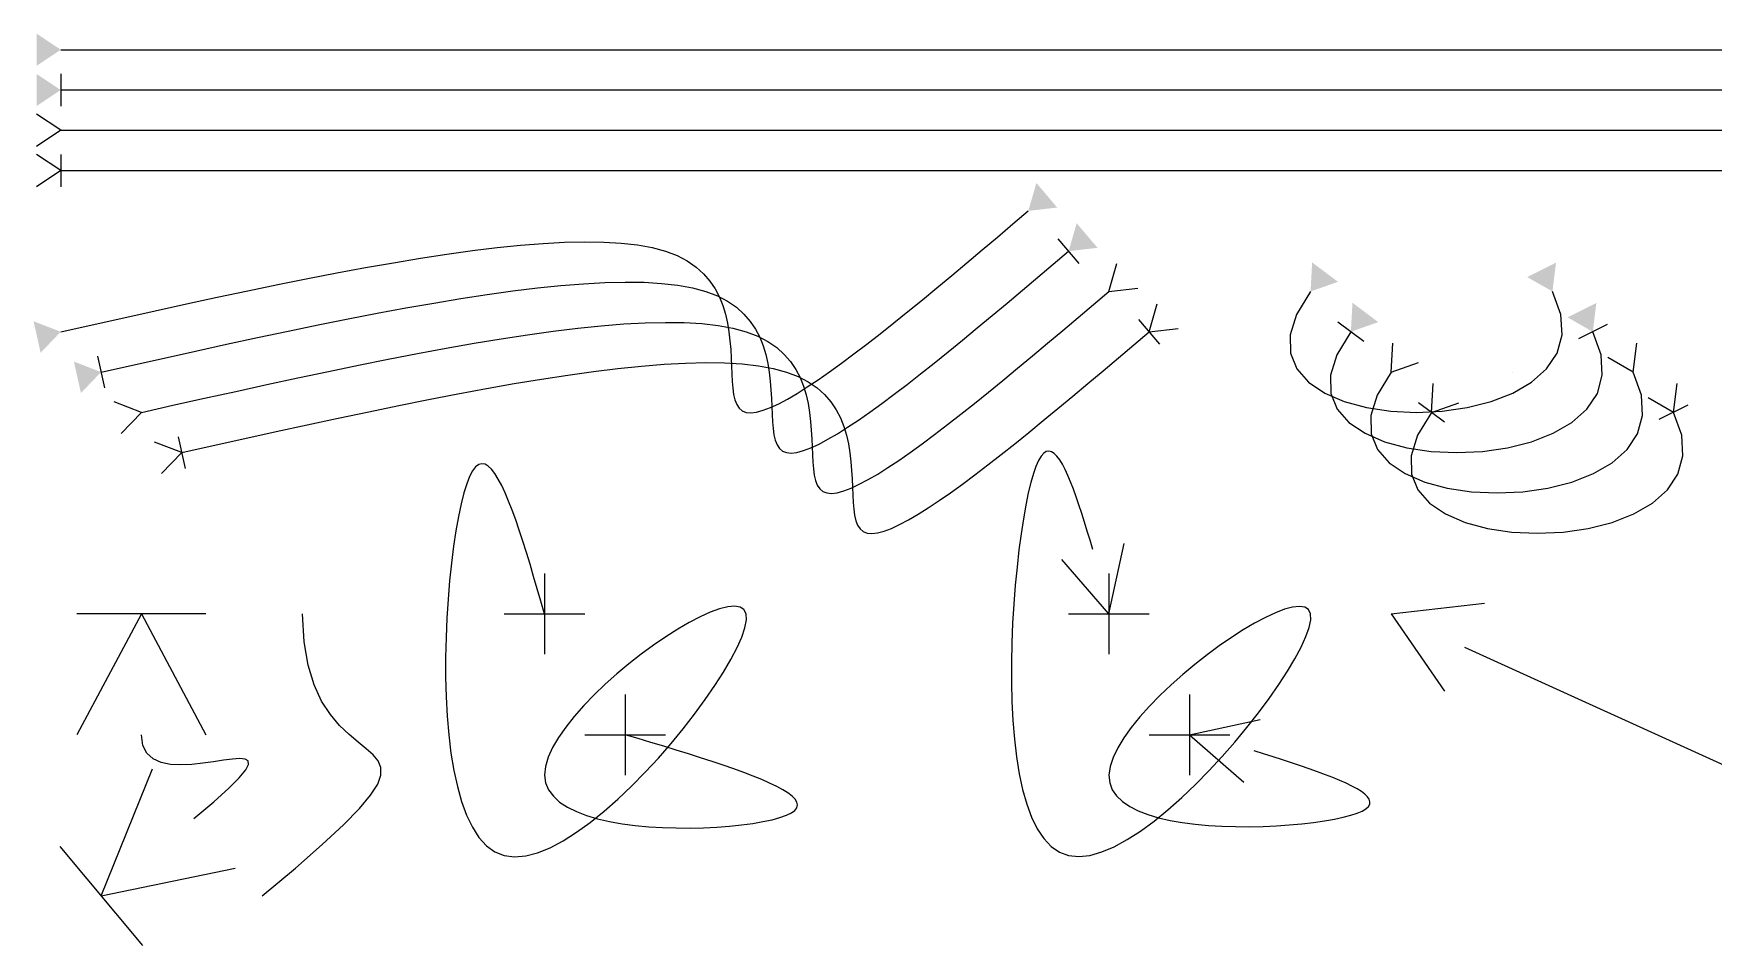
# Model space of a CAD drawing. Extents: x 0.8 to 85.3, y 0.7 to 76.2.
# Drawn here: x 3.7 to 56.6, y 0.7 to 29.5 of the extents above; entities that cross this region are included whole.
import ezdxf

# ---------------------------------------------------------------- set-up
doc = ezdxf.new("R2010")
doc.units = 0
for name, color, linetype in [('L00_', 7, 'CONTINUOUS'), ('L02_', 1, 'CONTINUOUS'), ('L06_', 4, 'CONTINUOUS')]:
    doc.layers.add(name, color=color, linetype=linetype)

msp = doc.modelspace()

# ---------------------------------------------------------------- linework, layer by layer
at = {"layer": 'L00_'}
for p, q in [((4.572, 28.956), (59.182, 28.956)), ((4.572, 27.686), (59.182, 27.686)), ((4.572, 26.416), (59.182, 26.416)), ((4.572, 25.146), (59.182, 25.146)), ((34.5654, 23.4635), (35.052, 23.876)), ((34.08, 23.0526), (34.5654, 23.4635)), ((18.3163, 22.7176), (19.0594, 22.7941)), ((19.0594, 22.7941), (19.769, 22.8513)), ((19.769, 22.8513), (20.443, 22.8878)), ((20.443, 22.8878), (21.0793, 22.9025)), ((21.0793, 22.9025), (21.6758, 22.8941)), ((21.6758, 22.8941), (22.2305, 22.8615)), ((22.2305, 22.8615), (22.7411, 22.8034)), ((22.7411, 22.8034), (23.2056, 22.7187)), ((33.597, 22.6447), (34.08, 23.0526)), ((14.1712, 22.0864), (15.0505, 22.2417)), ((15.0505, 22.2417), (15.9068, 22.3838)), ((15.9068, 22.3838), (16.7379, 22.5112)), ((16.7379, 22.5112), (17.5417, 22.6229)), ((17.5417, 22.6229), (18.3163, 22.7176)), ((23.2056, 22.7187), (23.622, 22.606)), ((23.622, 22.606), (23.989, 22.4649)), ((23.989, 22.4649), (24.309, 22.2975)), ((24.309, 22.2975), (24.5854, 22.1064)), ((32.6431, 21.8444), (33.1176, 22.2415)), ((33.1176, 22.2415), (33.597, 22.6447)), ((35.8354, 22.1935), (36.322, 22.606)), ((11.4161, 21.5524), (12.3519, 21.7405)), ((12.3519, 21.7405), (13.271, 21.9189)), ((13.271, 21.9189), (14.1712, 22.0864)), ((24.5854, 22.1064), (24.8214, 21.8946)), ((24.8214, 21.8946), (25.0204, 21.6646)), ((32.1747, 21.4551), (32.6431, 21.8444)), ((34.867, 21.3747), (35.35, 21.7826)), ((35.35, 21.7826), (35.8354, 22.1935)), ((9.5025, 21.152), (10.4656, 21.3558)), ((10.4656, 21.3558), (11.4161, 21.5524)), ((17.1768, 21.1138), (18.0079, 21.2412)), ((18.0079, 21.2412), (18.8117, 21.3529)), ((18.8117, 21.3529), (19.5863, 21.4476)), ((19.5863, 21.4476), (20.3294, 21.5241)), ((20.3294, 21.5241), (21.039, 21.5813)), ((21.039, 21.5813), (21.713, 21.6178)), ((21.713, 21.6178), (22.3493, 21.6325)), ((22.3493, 21.6325), (22.9458, 21.6241)), ((22.9458, 21.6241), (23.5005, 21.5915)), ((23.5005, 21.5915), (24.0111, 21.5334)), ((24.0111, 21.5334), (24.4756, 21.4487)), ((24.4756, 21.4487), (24.892, 21.336)), ((24.892, 21.336), (25.259, 21.1949)), ((25.0204, 21.6646), (25.1857, 21.4193)), ((25.1857, 21.4193), (25.3205, 21.1615)), ((25.259, 21.1949), (25.579, 21.0275)), ((31.7135, 21.075), (32.1747, 21.4551)), ((34.3876, 20.9715), (34.867, 21.3747)), ((37.1054, 20.9235), (37.592, 21.336)), ((6.5589, 20.5089), (7.5471, 20.7273)), ((7.5471, 20.7273), (8.529, 20.9421)), ((8.529, 20.9421), (9.5025, 21.152)), ((13.6219, 20.4705), (14.541, 20.6489)), ((14.541, 20.6489), (15.4412, 20.8164)), ((15.4412, 20.8164), (16.3205, 20.9717)), ((16.3205, 20.9717), (17.1768, 21.1138)), ((25.3205, 21.1615), (25.4282, 20.8939)), ((25.4282, 20.8939), (25.5121, 20.6191)), ((25.579, 21.0275), (25.8554, 20.8364)), ((25.8554, 20.8364), (26.0914, 20.6246)), ((30.8178, 20.3488), (31.2608, 20.7057)), ((31.2608, 20.7057), (31.7135, 21.075)), ((33.9131, 20.5744), (34.3876, 20.9715)), ((36.62, 20.5126), (37.1054, 20.9235)), ((4.572, 20.066), (5.5665, 20.288)), ((5.5665, 20.288), (6.5589, 20.5089)), ((11.7356, 20.0858), (12.6861, 20.2824)), ((12.6861, 20.2824), (13.6219, 20.4705)), ((20.0817, 20.0829), (20.8563, 20.1776)), ((20.8563, 20.1776), (21.5994, 20.2541)), ((21.5994, 20.2541), (22.309, 20.3113)), ((22.309, 20.3113), (22.983, 20.3478)), ((22.983, 20.3478), (23.6193, 20.3625)), ((23.6193, 20.3625), (24.2158, 20.3541)), ((24.2158, 20.3541), (24.7705, 20.3215)), ((24.7705, 20.3215), (25.2811, 20.2634)), ((25.2811, 20.2634), (25.7456, 20.1787)), ((25.5121, 20.6191), (25.5755, 20.3401)), ((25.5755, 20.3401), (25.6217, 20.0596)), ((25.7456, 20.1787), (26.162, 20.066)), ((26.0914, 20.6246), (26.2904, 20.3946)), ((26.2904, 20.3946), (26.4557, 20.1493)), ((26.4557, 20.1493), (26.5905, 19.8915)), ((30.3858, 20.0057), (30.8178, 20.3488)), ((32.9835, 19.805), (33.4447, 20.1851)), ((33.4447, 20.1851), (33.9131, 20.5744)), ((36.137, 20.1047), (36.62, 20.5126)), ((8.8171, 19.4573), (9.799, 19.6721)), ((9.799, 19.6721), (10.7725, 19.882)), ((10.7725, 19.882), (11.7356, 20.0858)), ((16.7112, 19.5464), (17.5905, 19.7017)), ((17.5905, 19.7017), (18.4468, 19.8438)), ((18.4468, 19.8438), (19.2779, 19.9712)), ((19.2779, 19.9712), (20.0817, 20.0829)), ((25.6217, 20.0596), (25.654, 19.7803)), ((25.654, 19.7803), (25.6757, 19.5049)), ((26.162, 20.066), (26.529, 19.9249)), ((26.529, 19.9249), (26.849, 19.7575)), ((26.5905, 19.8915), (26.6982, 19.6239)), ((26.6982, 19.6239), (26.7821, 19.3491)), ((26.849, 19.7575), (27.1254, 19.5664)), ((29.5593, 19.3675), (29.9658, 19.6781)), ((29.9658, 19.6781), (30.3858, 20.0057)), ((32.5308, 19.4357), (32.9835, 19.805)), ((35.1831, 19.3044), (35.6576, 19.7015)), ((35.6576, 19.7015), (36.137, 20.1047)), ((37.89, 19.2426), (38.3754, 19.6535)), ((38.3754, 19.6535), (38.862, 20.066)), ((6.8365, 19.018), (7.8289, 19.2389)), ((7.8289, 19.2389), (8.8171, 19.4573)), ((13.9561, 19.0124), (14.8919, 19.2005)), ((14.8919, 19.2005), (15.811, 19.3789)), ((15.811, 19.3789), (16.7112, 19.5464)), ((23.579, 19.0413), (24.253, 19.0778)), ((24.253, 19.0778), (24.8893, 19.0925)), ((24.8893, 19.0925), (25.4858, 19.0841)), ((25.4858, 19.0841), (26.0405, 19.0515)), ((25.6757, 19.5049), (25.6902, 19.2362)), ((25.6902, 19.2362), (25.7006, 18.9771)), ((26.0405, 19.0515), (26.5511, 18.9934)), ((26.7821, 19.3491), (26.8455, 19.0701)), ((26.8455, 19.0701), (26.8917, 18.7896)), ((27.1254, 19.5664), (27.3614, 19.3546)), ((27.3614, 19.3546), (27.5604, 19.1246)), ((27.5604, 19.1246), (27.7257, 18.8793)), ((28.7909, 18.8033), (29.1672, 19.0754)), ((29.1672, 19.0754), (29.5593, 19.3675)), ((31.6558, 18.7357), (32.0878, 19.0788)), ((32.0878, 19.0788), (32.5308, 19.4357)), ((34.7147, 18.9151), (35.1831, 19.3044)), ((37.407, 18.8347), (37.89, 19.2426)), ((5.842, 18.796), (6.8365, 19.018)), ((11.069, 18.4021), (12.0425, 18.612)), ((12.0425, 18.612), (13.0056, 18.8158)), ((13.0056, 18.8158), (13.9561, 19.0124)), ((18.8605, 18.4317), (19.7168, 18.5738)), ((19.7168, 18.5738), (20.5479, 18.7012)), ((20.5479, 18.7012), (21.3517, 18.8129)), ((21.3517, 18.8129), (22.1263, 18.9076)), ((22.1263, 18.9076), (22.8694, 18.9841)), ((22.8694, 18.9841), (23.579, 19.0413)), ((25.7006, 18.9771), (25.7104, 18.7301)), ((25.7104, 18.7301), (25.7229, 18.4982)), ((26.5511, 18.9934), (27.0156, 18.9087)), ((26.8917, 18.7896), (26.924, 18.5103)), ((27.0156, 18.9087), (27.432, 18.796)), ((27.432, 18.796), (27.799, 18.6549)), ((27.7257, 18.8793), (27.8605, 18.6215)), ((27.799, 18.6549), (28.119, 18.4875)), ((27.8605, 18.6215), (27.9682, 18.3539)), ((28.0905, 18.3256), (28.4316, 18.5529)), ((28.4316, 18.5529), (28.7909, 18.8033)), ((31.2358, 18.4081), (31.6558, 18.7357)), ((33.8008, 18.1657), (34.2535, 18.535)), ((34.2535, 18.535), (34.7147, 18.9151)), ((36.9276, 18.4315), (37.407, 18.8347)), ((9.0989, 17.9689), (10.0871, 18.1873)), ((10.0871, 18.1873), (11.069, 18.4021)), ((16.1619, 17.9305), (17.081, 18.1089)), ((17.081, 18.1089), (17.9812, 18.2764)), ((17.9812, 18.2764), (18.8605, 18.4317)), ((25.7229, 18.4982), (25.7413, 18.284)), ((25.7413, 18.284), (25.769, 18.0904)), ((25.769, 18.0904), (25.8092, 17.9199)), ((26.924, 18.5103), (26.9457, 18.2349)), ((26.9457, 18.2349), (26.9602, 17.9662)), ((27.4677, 17.9467), (27.7688, 18.123)), ((27.7688, 18.123), (28.0905, 18.3256)), ((27.9682, 18.3539), (28.0521, 18.0791)), ((28.0521, 18.0791), (28.1155, 17.8001)), ((28.119, 18.4875), (28.3954, 18.2964)), ((28.3954, 18.2964), (28.6314, 18.0846)), ((28.6314, 18.0846), (28.8304, 17.8546)), ((30.4372, 17.8054), (30.8293, 18.0975)), ((30.8293, 18.0975), (31.2358, 18.4081)), ((33.3578, 17.8088), (33.8008, 18.1657)), ((35.9847, 17.6451), (36.4531, 18.0344)), ((36.4531, 18.0344), (36.9276, 18.4315)), ((7.112, 17.526), (8.1065, 17.748)), ((8.1065, 17.748), (9.0989, 17.9689)), ((13.3125, 17.342), (14.2756, 17.5458)), ((14.2756, 17.5458), (15.2261, 17.7424)), ((15.2261, 17.7424), (16.1619, 17.9305)), ((25.8092, 17.9199), (25.8653, 17.7755)), ((25.8653, 17.7755), (25.9406, 17.6599)), ((25.9406, 17.6599), (26.0384, 17.5758)), ((26.0384, 17.5758), (26.162, 17.526)), ((26.162, 17.526), (26.3139, 17.5125)), ((26.3139, 17.5125), (26.4938, 17.5345)), ((26.4938, 17.5345), (26.7003, 17.5905)), ((26.7003, 17.5905), (26.9322, 17.6789)), ((26.9322, 17.6789), (27.1885, 17.7981)), ((26.9602, 17.9662), (26.9706, 17.7071)), ((26.9706, 17.7071), (26.9804, 17.4601)), ((27.1885, 17.7981), (27.4677, 17.9467)), ((28.1155, 17.8001), (28.1617, 17.5196)), ((28.1617, 17.5196), (28.194, 17.2403)), ((28.8304, 17.8546), (28.9957, 17.6093)), ((28.9957, 17.6093), (29.1305, 17.3515)), ((29.7016, 17.2829), (30.0609, 17.5333)), ((30.0609, 17.5333), (30.4372, 17.8054)), ((32.5058, 17.1381), (32.9258, 17.4657)), ((32.9258, 17.4657), (33.3578, 17.8088)), ((35.5235, 17.265), (35.9847, 17.6451)), ((11.3571, 16.9173), (12.339, 17.1321)), ((12.339, 17.1321), (13.3125, 17.342)), ((26.9804, 17.4601), (26.9929, 17.2282)), ((26.9929, 17.2282), (27.0113, 17.014)), ((27.0113, 17.014), (27.039, 16.8204)), ((28.194, 17.2403), (28.2157, 16.9649)), ((28.2157, 16.9649), (28.2302, 16.6962)), ((29.0388, 16.853), (29.3605, 17.0556)), ((29.1305, 17.3515), (29.2382, 17.0839)), ((29.2382, 17.0839), (29.3221, 16.8091)), ((29.3605, 17.0556), (29.7016, 17.2829)), ((32.0993, 16.8275), (32.5058, 17.1381)), ((35.0708, 16.8957), (35.5235, 17.265)), ((8.382, 16.256), (9.3765, 16.478)), ((9.3765, 16.478), (10.3689, 16.6989)), ((10.3689, 16.6989), (11.3571, 16.9173)), ((27.039, 16.8204), (27.0792, 16.6499)), ((27.0792, 16.6499), (27.1353, 16.5055)), ((27.1353, 16.5055), (27.2106, 16.3899)), ((27.9703, 16.3205), (28.2022, 16.4089)), ((28.2022, 16.4089), (28.4585, 16.5281)), ((28.2302, 16.6962), (28.2406, 16.4371)), ((28.2406, 16.4371), (28.2504, 16.1901)), ((28.4585, 16.5281), (28.7377, 16.6767)), ((28.7377, 16.6767), (29.0388, 16.853)), ((29.3221, 16.8091), (29.3855, 16.5301)), ((29.3855, 16.5301), (29.4317, 16.2496)), ((31.3309, 16.2633), (31.7072, 16.5354)), ((31.7072, 16.5354), (32.0993, 16.8275)), ((34.1958, 16.1957), (34.6278, 16.5388)), ((34.6278, 16.5388), (35.0708, 16.8957)), ((27.2106, 16.3899), (27.3084, 16.3058)), ((27.3084, 16.3058), (27.432, 16.256)), ((27.432, 16.256), (27.5839, 16.2425)), ((27.5839, 16.2425), (27.7638, 16.2645)), ((27.7638, 16.2645), (27.9703, 16.3205)), ((28.2504, 16.1901), (28.2629, 15.9582)), ((28.2629, 15.9582), (28.2813, 15.744)), ((29.4317, 16.2496), (29.464, 15.9703)), ((29.464, 15.9703), (29.4857, 15.6949)), ((30.6305, 15.7856), (30.9716, 16.0129)), ((30.9716, 16.0129), (31.3309, 16.2633)), ((33.7758, 15.8681), (34.1958, 16.1957)), ((35.3716, 16.0052), (35.2906, 15.8232)), ((35.4532, 16.1422), (35.3716, 16.0052)), ((35.5354, 16.2367), (35.4532, 16.1422)), ((35.6182, 16.2908), (35.5354, 16.2367)), ((35.7016, 16.3068), (35.6182, 16.2908)), ((35.7855, 16.2869), (35.7016, 16.3068)), ((35.8698, 16.2334), (35.7855, 16.2869)), ((35.9547, 16.1484), (35.8698, 16.2334)), ((36.0399, 16.0344), (35.9547, 16.1484)), ((36.1255, 15.8934), (36.0399, 16.0344)), ((36.2115, 15.7277), (36.1255, 15.8934)), ((28.2813, 15.744), (28.309, 15.5504)), ((28.309, 15.5504), (28.3492, 15.3799)), ((28.3492, 15.3799), (28.4053, 15.2355)), ((29.4857, 15.6949), (29.5002, 15.4262)), ((29.5002, 15.4262), (29.5106, 15.1671)), ((29.7285, 15.2581), (30.0077, 15.4067)), ((30.0077, 15.4067), (30.3088, 15.583)), ((30.3088, 15.583), (30.6305, 15.7856)), ((32.9772, 15.2654), (33.3693, 15.5575)), ((33.3693, 15.5575), (33.7758, 15.8681)), ((35.2104, 15.5942), (35.1308, 15.3159)), ((35.2906, 15.8232), (35.2104, 15.5942)), ((36.2979, 15.5397), (36.2115, 15.7277)), ((36.3845, 15.3314), (36.2979, 15.5397)), ((28.4053, 15.2355), (28.4806, 15.1199)), ((28.4806, 15.1199), (28.5784, 15.0358)), ((28.5784, 15.0358), (28.702, 14.986)), ((28.702, 14.986), (28.8539, 14.9725)), ((28.8539, 14.9725), (29.0338, 14.9945)), ((29.0338, 14.9945), (29.2403, 15.0505)), ((29.2403, 15.0505), (29.4722, 15.1389)), ((29.4722, 15.1389), (29.7285, 15.2581)), ((29.5106, 15.1671), (29.5204, 14.9201)), ((29.5204, 14.9201), (29.5329, 14.6882)), ((32.2416, 14.7429), (32.6009, 14.9933)), ((32.6009, 14.9933), (32.9772, 15.2654)), ((35.052, 14.986), (34.9742, 14.6036)), ((35.1308, 15.3159), (35.052, 14.986)), ((36.4713, 15.1052), (36.3845, 15.3314)), ((36.5584, 14.8634), (36.4713, 15.1052)), ((36.6457, 14.608), (36.5584, 14.8634)), ((29.5329, 14.6882), (29.5513, 14.474)), ((29.5513, 14.474), (29.579, 14.2804)), ((31.2777, 14.1367), (31.5788, 14.313)), ((31.5788, 14.313), (31.9005, 14.5156)), ((31.9005, 14.5156), (32.2416, 14.7429)), ((34.9742, 14.6036), (34.8984, 14.1728)), ((36.7332, 14.3415), (36.6457, 14.608)), ((36.8208, 14.0659), (36.7332, 14.3415)), ((29.579, 14.2804), (29.6192, 14.1099)), ((29.6192, 14.1099), (29.6753, 13.9655)), ((29.6753, 13.9655), (29.7506, 13.8499)), ((29.7506, 13.8499), (29.8484, 13.7658)), ((29.8484, 13.7658), (29.972, 13.716)), ((30.3038, 13.7245), (30.5103, 13.7805)), ((30.5103, 13.7805), (30.7422, 13.8689)), ((30.7422, 13.8689), (30.9985, 13.9881)), ((30.9985, 13.9881), (31.2777, 14.1367)), ((34.8984, 14.1728), (34.826, 13.6992)), ((36.9085, 13.7837), (36.8208, 14.0659)), ((36.9962, 13.497), (36.9085, 13.7837)), ((29.972, 13.716), (30.1239, 13.7025)), ((30.1239, 13.7025), (30.3038, 13.7245)), ((34.826, 13.6992), (34.7581, 13.1882)), ((37.084, 13.208), (36.9962, 13.497)), ((34.7581, 13.1882), (34.6961, 12.6452)), ((34.6961, 12.6452), (34.6412, 12.0759)), ((34.6412, 12.0759), (34.5948, 11.4856)), ((34.5948, 11.4856), (34.558, 10.8799)), ((42.8379, 11.2103), (42.5219, 11.0634)), ((43.1247, 11.3193), (42.8379, 11.2103)), ((43.3772, 11.387), (43.1247, 11.3193)), ((43.5902, 11.4099), (43.3772, 11.387)), ((43.7587, 11.3847), (43.5902, 11.4099)), ((43.8777, 11.3079), (43.7587, 11.3847)), ((43.942, 11.176), (43.8777, 11.3079)), ((43.948, 10.9872), (43.942, 11.176)), ((34.558, 10.8799), (34.5322, 10.2642)), ((41.8222, 10.6697), (41.4489, 10.4298)), ((42.1816, 10.8821), (41.8222, 10.6697)), ((42.5219, 11.0634), (42.1816, 10.8821)), ((43.7961, 10.4569), (43.8981, 10.7456)), ((43.8981, 10.7456), (43.948, 10.9872)), ((34.5322, 10.2642), (34.5185, 9.644)), ((41.0665, 10.1658), (40.6803, 9.881)), ((41.4489, 10.4298), (41.0665, 10.1658)), ((43.4507, 9.7608), (43.6457, 10.1267)), ((43.6457, 10.1267), (43.7961, 10.4569)), ((34.5185, 9.644), (34.5184, 9.0247)), ((40.2953, 9.5789), (39.9166, 9.2629)), ((40.6803, 9.881), (40.2953, 9.5789)), ((43.215, 9.3648), (43.4507, 9.7608)), ((34.5184, 9.0247), (34.533, 8.4119)), ((39.9166, 9.2629), (39.5492, 8.9366)), ((42.9422, 8.9443), (43.215, 9.3648)), ((39.1983, 8.6032), (38.8688, 8.2663)), ((39.5492, 8.9366), (39.1983, 8.6032)), ((42.301, 8.0529), (42.6363, 8.5051)), ((42.6363, 8.5051), (42.9422, 8.9443)), ((34.533, 8.4119), (34.5637, 7.8111)), ((38.8688, 8.2663), (38.566, 7.9292)), ((41.9401, 7.5932), (42.301, 8.0529)), ((34.5637, 7.8111), (34.6116, 7.2276)), ((38.2949, 7.5954), (38.0605, 7.2683)), ((38.566, 7.9292), (38.2949, 7.5954)), ((41.5573, 7.1317), (41.9401, 7.5932)), ((34.6116, 7.2276), (34.6781, 6.667)), ((37.8679, 6.9514), (37.7223, 6.6481)), ((38.0605, 7.2683), (37.8679, 6.9514)), ((41.1565, 6.6742), (41.5573, 7.1317)), ((34.6781, 6.667), (34.7645, 6.1348)), ((37.6286, 6.3618), (37.592, 6.096)), ((37.7223, 6.6481), (37.6286, 6.3618)), ((40.7416, 6.2263), (41.1565, 6.6742)), ((42.464, 6.7628), (42.164, 6.858)), ((42.7621, 6.6678), (42.464, 6.7628)), ((43.0567, 6.5729), (42.7621, 6.6678)), ((43.3458, 6.4784), (43.0567, 6.5729)), ((43.6277, 6.3844), (43.3458, 6.4784)), ((43.9006, 6.2909), (43.6277, 6.3844)), ((34.7645, 6.1348), (34.8719, 5.6365)), ((37.592, 6.096), (37.616, 5.8533)), ((37.616, 5.8533), (37.6977, 5.6336)), ((40.3161, 5.7937), (40.7416, 6.2263)), ((44.1627, 6.198), (43.9006, 6.2909)), ((44.4121, 6.1059), (44.1627, 6.198)), ((44.6471, 6.0147), (44.4121, 6.1059)), ((44.8659, 5.9244), (44.6471, 6.0147)), ((45.0666, 5.8353), (44.8659, 5.9244)), ((45.2474, 5.7474), (45.0666, 5.8353)), ((34.8719, 5.6365), (35.0018, 5.1775)), ((37.6977, 5.6336), (37.8327, 5.4361)), ((37.8327, 5.4361), (38.0168, 5.2597)), ((39.4491, 4.997), (39.884, 5.3821)), ((39.884, 5.3821), (40.3161, 5.7937)), ((45.4066, 5.6607), (45.2474, 5.7474)), ((45.5423, 5.5755), (45.4066, 5.6607)), ((45.6528, 5.4919), (45.5423, 5.5755)), ((45.7362, 5.4099), (45.6528, 5.4919)), ((45.7907, 5.3296), (45.7362, 5.4099)), ((45.8145, 5.2512), (45.7907, 5.3296)), ((35.0018, 5.1775), (35.1553, 4.7632)), ((35.1553, 4.7632), (35.3337, 4.3993)), ((38.0168, 5.2597), (38.2454, 5.1037)), ((38.2454, 5.1037), (38.5141, 4.9671)), ((38.5141, 4.9671), (38.8187, 4.8491)), ((38.8187, 4.8491), (39.1546, 4.7488)), ((39.0151, 4.6443), (39.4491, 4.997)), ((44.6922, 4.7052), (44.9715, 4.7638)), ((44.9715, 4.7638), (45.212, 4.826)), ((45.212, 4.826), (45.4102, 4.8909)), ((45.4102, 4.8909), (45.5668, 4.9584)), ((45.5668, 4.9584), (45.6838, 5.0282)), ((45.6838, 5.0282), (45.7629, 5.1004)), ((45.7629, 5.1004), (45.8058, 5.1748)), ((45.8058, 5.1748), (45.8145, 5.2512)), ((35.3337, 4.3993), (35.5383, 4.0911)), ((38.1651, 4.0584), (38.5859, 4.3295)), ((38.5859, 4.3295), (39.0151, 4.6443)), ((39.1546, 4.7488), (39.5175, 4.6653)), ((39.5175, 4.6653), (39.903, 4.5977)), ((39.903, 4.5977), (40.3067, 4.5451)), ((40.3067, 4.5451), (40.7243, 4.5067)), ((40.7243, 4.5067), (41.1512, 4.4815)), ((41.1512, 4.4815), (41.5831, 4.4687)), ((41.5831, 4.4687), (42.0157, 4.4673)), ((42.0157, 4.4673), (42.4445, 4.4766)), ((42.4445, 4.4766), (42.8652, 4.4956)), ((42.8652, 4.4956), (43.2733, 4.5234)), ((43.2733, 4.5234), (43.6644, 4.5591)), ((43.6644, 4.5591), (44.0342, 4.6019)), ((44.0342, 4.6019), (44.3782, 4.6509)), ((44.3782, 4.6509), (44.6922, 4.7052)), ((35.5383, 4.0911), (35.7704, 3.8442)), ((35.7704, 3.8442), (36.0312, 3.664)), ((37.3644, 3.6698), (37.7567, 3.8366)), ((37.7567, 3.8366), (38.1651, 4.0584)), ((36.0312, 3.664), (36.322, 3.556)), ((36.322, 3.556), (36.6432, 3.5238)), ((36.6432, 3.5238), (36.992, 3.5636)), ((36.992, 3.5636), (37.3644, 3.6698))]:
    msp.add_line(p, q, dxfattribs=at)
for points in [[(4.572, 28.194), (4.572, 27.178)], [(4.572, 26.416), (3.81, 26.924)], [(4.572, 26.416), (3.81, 25.908)], [(4.572, 25.146), (3.81, 25.654)], [(4.572, 25.654), (4.572, 24.638)], [(4.572, 25.146), (3.81, 24.638)], [(36.6505, 22.2185), (35.9935, 22.9935)], [(37.592, 21.336), (37.8448, 22.2162)], [(37.592, 21.336), (38.5017, 21.4412)], [(43.942, 21.336), (43.4996, 20.6121), (43.2981, 19.9644), (43.3119, 19.3929), (43.5153, 18.8976), (43.8825, 18.4785), (44.3878, 18.1356), (45.0055, 17.8689), (45.7098, 17.6784), (46.4752, 17.5641), (47.2758, 17.526), (48.0859, 17.5641), (48.8798, 17.6784), (49.6318, 17.8689), (50.3161, 18.1356), (50.9072, 18.4785), (51.3791, 18.8976), (51.7063, 19.3929), (51.863, 19.9644), (51.8235, 20.6121), (51.562, 21.336)], [(51.562, 21.336), (51.562, 21.336), (51.562, 21.336), (51.562, 21.336), (51.562, 21.336), (51.562, 21.336), (51.562, 21.336), (51.562, 21.336), (51.562, 21.336), (51.562, 21.336), (51.562, 21.336), (51.562, 21.336), (51.562, 21.336), (51.562, 21.336), (51.562, 21.336), (51.562, 21.336), (51.562, 21.336), (51.562, 21.336), (51.562, 21.336), (51.562, 21.336), (51.562, 21.336)], [(38.862, 20.066), (39.1148, 20.9462)], [(39.1905, 19.6785), (38.5335, 20.4535)], [(38.862, 20.066), (39.7717, 20.1712)], [(45.6184, 19.7612), (44.8056, 20.3708)], [(53.2864, 20.2932), (52.3776, 19.8388)], [(45.212, 20.066), (44.7696, 19.3421), (44.5681, 18.6944), (44.5819, 18.1229), (44.7853, 17.6276), (45.1525, 17.2085), (45.6578, 16.8656), (46.2755, 16.5989), (46.9798, 16.4084), (47.7452, 16.2941), (48.5458, 16.256), (49.3559, 16.2941), (50.1498, 16.4084), (50.9018, 16.5989), (51.5861, 16.8656), (52.1772, 17.2085), (52.6491, 17.6276), (52.9763, 18.1229), (53.133, 18.6944), (53.0935, 19.3421), (52.832, 20.066)], [(46.482, 18.796), (46.5328, 19.7104)], [(54.102, 18.796), (54.2156, 19.7047)], [(5.7313, 19.2918), (5.9527, 18.3002)], [(46.482, 18.796), (47.3456, 19.1008)], [(54.102, 18.796), (53.3069, 19.2504)], [(46.482, 18.796), (46.0396, 18.0721), (45.8381, 17.4244), (45.8519, 16.8529), (46.0553, 16.3576), (46.4225, 15.9385), (46.9278, 15.5956), (47.5455, 15.3289), (48.2498, 15.1384), (49.0152, 15.0241), (49.8158, 14.986), (50.6259, 15.0241), (51.4198, 15.1384), (52.1718, 15.3289), (52.8561, 15.5956), (53.4472, 15.9385), (53.9191, 16.3576), (54.2463, 16.8529), (54.403, 17.4244), (54.3635, 18.0721), (54.102, 18.796)], [(50.292, 18.796), (50.292, 18.796), (50.292, 18.796), (50.292, 18.796), (50.292, 18.796), (50.292, 18.796), (50.292, 18.796), (50.292, 18.796), (50.292, 18.796), (50.292, 18.796), (50.292, 18.796), (50.292, 18.796), (50.292, 18.796), (50.292, 18.796), (50.292, 18.796), (50.292, 18.796), (50.292, 18.796), (50.292, 18.796), (50.292, 18.796), (50.292, 18.796), (50.292, 18.796)], [(47.752, 17.526), (47.8028, 18.4404)], [(55.372, 17.526), (55.4856, 18.4347)], [(7.112, 17.526), (6.2576, 17.8557)], [(7.112, 17.526), (6.479, 16.8642)], [(47.752, 17.526), (47.3096, 16.8021), (47.1081, 16.1544), (47.1219, 15.5829), (47.3253, 15.0876), (47.6925, 14.6685), (48.1978, 14.3256), (48.8155, 14.0589), (49.5198, 13.8684), (50.2852, 13.7541), (51.0858, 13.716), (51.8959, 13.7541), (52.6898, 13.8684), (53.4418, 14.0589), (54.1261, 14.3256), (54.7172, 14.6685), (55.1891, 15.0876), (55.5163, 15.5829), (55.673, 16.1544), (55.6335, 16.8021), (55.372, 17.526)], [(48.1584, 17.2212), (47.3456, 17.8308)], [(47.752, 17.526), (48.6156, 17.8308)], [(55.372, 17.526), (54.5769, 17.9804)], [(55.8264, 17.7532), (54.9176, 17.2988)], [(8.382, 16.256), (7.5276, 16.5857)], [(8.2713, 16.7518), (8.4927, 15.7602)], [(8.382, 16.256), (7.749, 15.5942)], [(37.592, 11.176), (38.0709, 13.3968)], [(37.592, 11.176), (36.1027, 12.8916)], [(7.112, 11.176), (5.08, 7.366)], [(9.144, 11.176), (5.08, 11.176)], [(7.112, 11.176), (9.144, 7.366)], [(10.922, 2.286), (11.9628, 3.1648), (12.8092, 3.9065), (13.4766, 4.5263), (13.9802, 5.0394), (14.3351, 5.461), (14.5567, 5.8064), (14.6602, 6.0909), (14.6609, 6.3297), (14.5739, 6.538), (14.4145, 6.731), (14.198, 6.924), (13.9395, 7.1323), (13.6544, 7.3711), (13.3579, 7.6556), (13.0651, 8.001), (12.7914, 8.4226), (12.552, 8.9357), (12.3622, 9.5555), (12.2371, 10.2972), (12.192, 11.176)], [(40.132, 7.366), (42.3537, 7.8408)], [(8.7689, 4.7251), (9.3922, 5.2556), (9.8629, 5.6808), (10.1941, 6.0113), (10.3987, 6.2577), (10.4899, 6.4305), (10.4807, 6.5402), (10.3841, 6.5974), (10.2131, 6.6127), (9.9809, 6.5966), (9.7004, 6.5596), (9.3847, 6.5124), (9.0468, 6.4655), (8.6999, 6.4293), (8.3569, 6.4146), (8.0309, 6.4318), (7.7349, 6.4914), (7.4819, 6.6041), (7.2851, 6.7804), (7.1575, 7.0309), (7.112, 7.366)], [(40.132, 7.366), (41.8448, 5.8735)], [(5.842, 2.286), (7.4681, 6.2861)], [(4.5411, 3.847), (7.1429, 0.725)], [(5.842, 2.286), (10.0698, 3.1641)]]:
    msp.add_lwpolyline(points, dxfattribs=at)
for points in [[(4.572, 28.956), (3.81, 29.464), (3.81, 28.448)], [(4.572, 27.686), (3.81, 28.194), (3.81, 27.178)], [(35.052, 23.876), (35.9617, 23.9812), (35.3048, 24.7562)], [(36.322, 22.606), (37.2317, 22.7112), (36.5748, 23.4862)], [(43.942, 21.336), (44.8056, 21.6408), (43.9928, 22.2504)], [(51.562, 21.336), (51.6756, 22.2447), (50.7669, 21.7904)], [(45.212, 20.066), (46.0756, 20.3708), (45.2628, 20.9804)], [(52.832, 20.066), (52.9456, 20.9747), (52.0369, 20.5204)], [(4.572, 20.066), (3.7176, 20.3957), (3.939, 19.4042)], [(5.842, 18.796), (4.9876, 19.1257), (5.209, 18.1342)]]:
    msp.add_solid(points, dxfattribs=at)
at = {"layer": 'L02_'}
for p, q in [((17.7396, 15.8796), (17.6423, 15.805)), ((17.8386, 15.9071), (17.7396, 15.8796)), ((17.9393, 15.8901), (17.8386, 15.9071)), ((18.0415, 15.8309), (17.9393, 15.8901)), ((17.4532, 15.5045), (17.3615, 15.2738)), ((17.5468, 15.6808), (17.4532, 15.5045)), ((17.6423, 15.805), (17.5468, 15.6808)), ((18.1451, 15.732), (18.0415, 15.8309)), ((18.2501, 15.596), (18.1451, 15.732)), ((18.3564, 15.4252), (18.2501, 15.596)), ((18.4638, 15.2223), (18.3564, 15.4252)), ((17.272, 14.986), (17.1848, 14.6401)), ((17.3615, 15.2738), (17.272, 14.986)), ((18.5724, 14.9896), (18.4638, 15.2223)), ((18.6819, 14.7297), (18.5724, 14.9896)), ((17.1848, 14.6401), (17.101, 14.2406)), ((18.7923, 14.4449), (18.6819, 14.7297)), ((18.9036, 14.1379), (18.7923, 14.4449)), ((17.0218, 13.7931), (16.9483, 13.3034)), ((17.101, 14.2406), (17.0218, 13.7931)), ((19.0156, 13.811), (18.9036, 14.1379)), ((19.1282, 13.4668), (19.0156, 13.811)), ((16.9483, 13.3034), (16.8818, 12.7774)), ((19.2413, 13.1077), (19.1282, 13.4668)), ((16.8818, 12.7774), (16.8235, 12.2208)), ((19.3549, 12.7363), (19.2413, 13.1077)), ((19.4689, 12.3549), (19.3549, 12.7363)), ((16.8235, 12.2208), (16.7746, 11.6393)), ((19.5831, 11.966), (19.4689, 12.3549)), ((19.6975, 11.5723), (19.5831, 11.966)), ((16.7746, 11.6393), (16.7363, 11.0389)), ((19.812, 11.176), (19.6975, 11.5723)), ((25.034, 11.226), (24.714, 11.0807)), ((25.3248, 11.3331), (25.034, 11.226)), ((25.5814, 11.3986), (25.3248, 11.3331)), ((25.7986, 11.4191), (25.5814, 11.3986)), ((25.9712, 11.3911), (25.7986, 11.4191)), ((26.094, 11.3112), (25.9712, 11.3911)), ((26.162, 11.176), (26.094, 11.3112)), ((26.1714, 10.9835), (26.162, 11.176)), ((16.7363, 11.0389), (16.7097, 10.4251)), ((24.0072, 10.6893), (23.6308, 10.4501)), ((24.37, 10.9007), (24.0072, 10.6893)), ((24.714, 11.0807), (24.37, 10.9007)), ((26.0253, 10.4453), (26.1246, 10.738)), ((26.1246, 10.738), (26.1714, 10.9835)), ((16.7097, 10.4251), (16.6961, 9.8039)), ((23.2459, 10.1864), (22.8576, 9.9017)), ((23.6308, 10.4501), (23.2459, 10.1864)), ((25.6846, 9.7409), (25.8774, 10.111)), ((25.8774, 10.111), (26.0253, 10.4453)), ((48.7943, 10.1249), (58.1397, 5.8771)), ((16.6961, 9.8039), (16.6967, 9.181)), ((22.4711, 9.5995), (22.0915, 9.2831)), ((22.8576, 9.9017), (22.4711, 9.5995)), ((25.4507, 9.3408), (25.6846, 9.7409)), ((16.6967, 9.181), (16.7127, 8.5621)), ((22.0915, 9.2831), (21.7241, 8.9559)), ((25.1795, 8.9165), (25.4507, 9.3408)), ((16.7127, 8.5621), (16.7453, 7.9531)), ((21.3739, 8.6215), (21.0461, 8.2833)), ((21.7241, 8.9559), (21.3739, 8.6215)), ((24.5405, 8.0178), (24.8749, 8.4735)), ((24.8749, 8.4735), (25.1795, 8.9165)), ((16.7453, 7.9531), (16.7957, 7.3597)), ((20.7459, 7.9446), (20.4784, 7.6089)), ((21.0461, 8.2833), (20.7459, 7.9446)), ((24.1803, 7.5551), (24.5405, 8.0178)), ((20.4784, 7.6089), (20.2488, 7.2797)), ((23.798, 7.0911), (24.1803, 7.5551)), ((16.7957, 7.3597), (16.865, 6.7877)), ((20.0621, 6.9604), (19.9237, 6.6544)), ((20.2488, 7.2797), (20.0621, 6.9604)), ((22.7593, 7.2441), (22.352, 7.366)), ((23.1645, 7.1224), (22.7593, 7.2441)), ((23.5656, 7.001), (23.1645, 7.1224)), ((23.3973, 6.6315), (23.798, 7.0911)), ((23.9606, 6.8801), (23.5656, 7.001)), ((24.3475, 6.7599), (23.9606, 6.8801)), ((16.865, 6.7877), (16.9546, 6.2429)), ((19.8386, 6.3651), (19.812, 6.096)), ((19.9237, 6.6544), (19.8386, 6.3651)), ((22.9821, 6.1821), (23.3973, 6.6315)), ((24.7241, 6.6406), (24.3475, 6.7599)), ((25.0885, 6.5222), (24.7241, 6.6406)), ((25.4386, 6.405), (25.0885, 6.5222)), ((25.7724, 6.2891), (25.4386, 6.405)), ((16.9546, 6.2429), (17.0655, 5.731)), ((19.812, 6.096), (19.8474, 5.8498)), ((19.8474, 5.8498), (19.9417, 5.6264)), ((22.5562, 5.7487), (22.9821, 6.1821)), ((26.0878, 6.1748), (25.7724, 6.2891)), ((26.3828, 6.0621), (26.0878, 6.1748)), ((26.6553, 5.9513), (26.3828, 6.0621)), ((26.9034, 5.8425), (26.6553, 5.9513)), ((27.1249, 5.7358), (26.9034, 5.8425)), ((17.0655, 5.731), (17.199, 5.2579)), ((19.9417, 5.6264), (20.0903, 5.425)), ((20.0903, 5.425), (20.2884, 5.2447)), ((21.6875, 4.9526), (22.1234, 5.3369)), ((22.1234, 5.3369), (22.5562, 5.7487)), ((27.3179, 5.6315), (27.1249, 5.7358)), ((27.4802, 5.5297), (27.3179, 5.6315)), ((27.6099, 5.4306), (27.4802, 5.5297)), ((27.7049, 5.3344), (27.6099, 5.4306)), ((27.7632, 5.2411), (27.7049, 5.3344)), ((17.199, 5.2579), (17.3564, 4.8293)), ((17.3564, 4.8293), (17.5387, 4.4509)), ((20.2884, 5.2447), (20.5314, 5.0848)), ((20.5314, 5.0848), (20.8146, 4.9444)), ((20.8146, 4.9444), (21.1332, 4.8227)), ((21.1332, 4.8227), (21.4827, 4.7189)), ((21.2521, 4.6015), (21.6875, 4.9526)), ((27.2281, 4.7545), (27.432, 4.826)), ((27.432, 4.826), (27.588, 4.9017)), ((27.588, 4.9017), (27.6971, 4.9812)), ((27.6971, 4.9812), (27.7613, 5.0644)), ((27.7613, 5.0644), (27.7827, 5.1511)), ((27.7827, 5.1511), (27.7632, 5.2411)), ((17.5387, 4.4509), (17.7472, 4.1287)), ((20.3987, 4.0219), (20.8213, 4.2894)), ((20.8213, 4.2894), (21.2521, 4.6015)), ((21.4827, 4.7189), (21.8582, 4.6322)), ((21.8582, 4.6322), (22.2551, 4.5617)), ((22.2551, 4.5617), (22.6688, 4.5067)), ((22.6688, 4.5067), (23.0945, 4.4664)), ((23.0945, 4.4664), (23.5275, 4.4398)), ((23.5275, 4.4398), (23.9631, 4.4263)), ((23.9631, 4.4263), (24.3967, 4.4249)), ((24.3967, 4.4249), (24.8235, 4.4349)), ((24.8235, 4.4349), (25.2389, 4.4554)), ((25.2389, 4.4554), (25.6381, 4.4857)), ((25.6381, 4.4857), (26.0165, 4.5249)), ((26.0165, 4.5249), (26.3694, 4.5722)), ((26.3694, 4.5722), (26.6921, 4.6267)), ((26.6921, 4.6267), (26.9799, 4.6878)), ((26.9799, 4.6878), (27.2281, 4.7545)), ((17.7472, 4.1287), (17.9831, 3.8682)), ((17.9831, 3.8682), (18.2477, 3.6754)), ((19.5933, 3.644), (19.9881, 3.8049)), ((19.9881, 3.8049), (20.3987, 4.0219)), ((18.2477, 3.6754), (18.542, 3.556)), ((18.542, 3.556), (18.8665, 3.5138)), ((18.8665, 3.5138), (19.2182, 3.5451)), ((19.2182, 3.5451), (19.5933, 3.644))]:
    msp.add_line(p, q, dxfattribs=at)
for points in [[(46.482, 11.176), (49.425, 11.5123)], [(46.482, 11.176), (48.1637, 8.7375)]]:
    msp.add_lwpolyline(points, dxfattribs=at)
at = {"layer": 'L06_'}
for p, q in [((19.812, 12.446), (19.812, 9.906)), ((37.592, 12.446), (37.592, 9.906)), ((18.542, 11.176), (21.082, 11.176)), ((36.322, 11.176), (38.862, 11.176)), ((22.352, 8.636), (22.352, 6.096)), ((40.132, 8.636), (40.132, 6.096)), ((21.082, 7.366), (23.622, 7.366)), ((38.862, 7.366), (41.402, 7.366))]:
    msp.add_line(p, q, dxfattribs=at)

doc.saveas('drawing.dxf')
